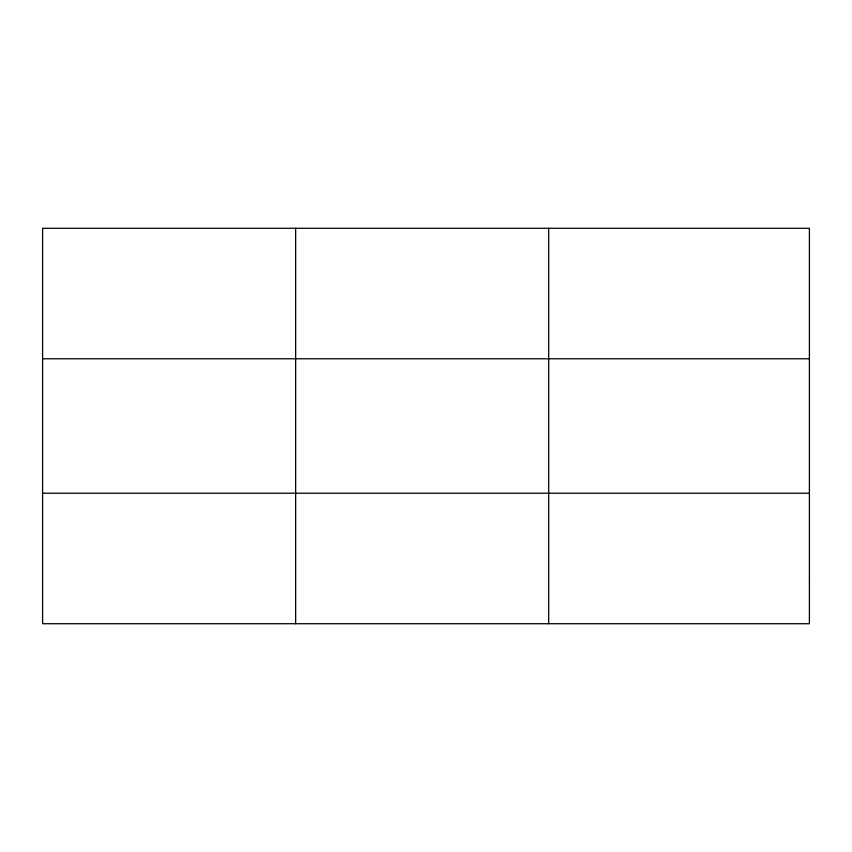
<?xml version="1.0" encoding="UTF-8"?>
<svg xmlns="http://www.w3.org/2000/svg" width="852" height="852" viewBox="0 0 852 852"><rect width="100%" height="100%" fill="white"/><g stroke="black" fill="none" stroke-linecap="round" stroke-linejoin="round"><path stroke-width="1.28" d="M295.644 623.717L295.644 228.283M548.688 623.717L548.688 228.283M42.6 358.777L809.4 358.777M42.6 493.223L809.4 493.223M809.4 580.223L809.4 623.717L42.6 623.717L42.6 228.283L809.4 228.283L809.4 580.223"/></g></svg>
